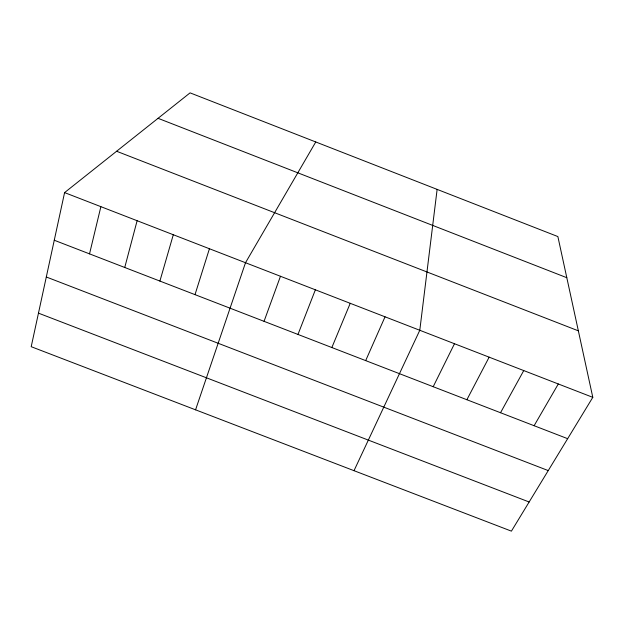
<?xml version="1.0" encoding="UTF-8"?>
<svg xmlns="http://www.w3.org/2000/svg" width="624" height="624" viewBox="0 0 624 624"><rect width="100%" height="100%" fill="white"/><g stroke="black" fill="none" stroke-linecap="round" stroke-linejoin="round"><path stroke-width="0.94" d="M437.128 189.392L419.788 330.283L354.011 470.691M64.584 192.598L31.2 346.694L511.407 531.141L592.8 397.34L557.872 236.566L190.078 92.859L64.584 192.598L592.8 397.34M89.528 253.874L100.877 206.669M124.745 267.485L137.116 220.717M159.9 281.073L173.3 234.741M195.008 294.645L209.43 248.742M195.562 409.828L245.505 262.727L315.767 141.968M264.046 321.329L280.465 276.276M297.976 334.441L315.37 289.809M331.851 347.537L350.228 303.319M365.68 360.61L385.039 316.813M433.196 386.708L454.49 343.73M466.885 399.727L489.146 357.162M500.526 412.729L523.747 370.578M534.113 425.716L558.301 383.971M54.265 240.24L567.653 438.68M46.301 276.986L548.246 470.582M38.47 313.147L529.144 501.992M158.051 118.318L566.81 277.703M116.602 151.258L578.354 330.837"/></g></svg>
